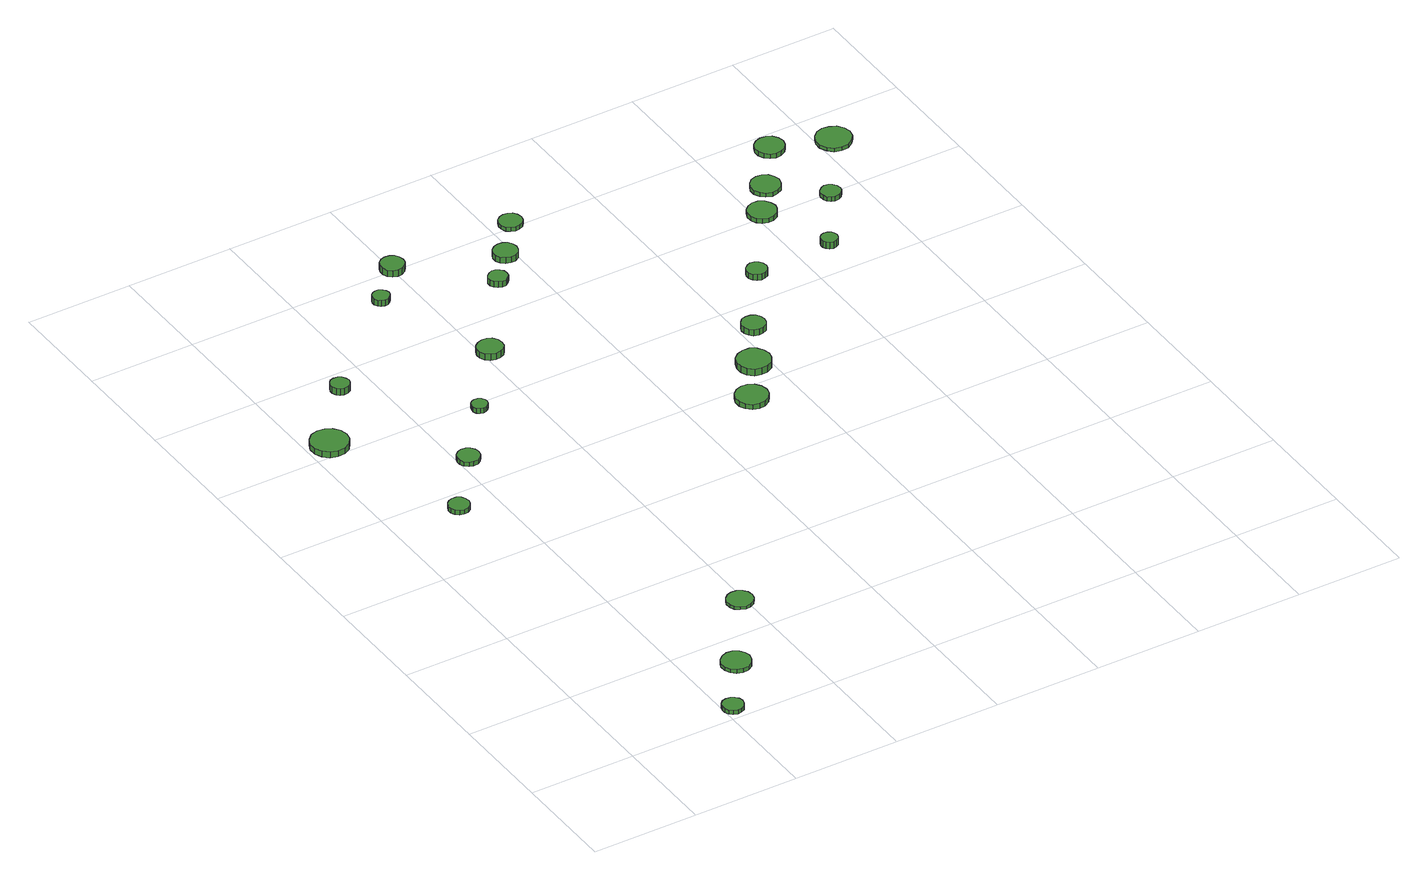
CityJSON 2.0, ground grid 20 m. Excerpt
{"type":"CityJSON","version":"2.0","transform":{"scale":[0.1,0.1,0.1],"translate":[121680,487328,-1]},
"CityObjects":{
"tree1":{"type":"SolitaryVegetationObject","attributes":{"function":"something"},"geometry":[{"type":"MultiSurface","lod":"1","boundaries":[[[0,1,2,3,4,5,6,7,8,9,10,11,12,13,14]],[[15,16,17,18,19,20,21,22,23,24,25,26,27,28,29]],[[0,29,28,1]],[[1,28,27,2]],[[2,27,26,3]],[[3,26,25,4]],[[4,25,24,5]],[[5,24,23,6]],[[6,23,22,7]],[[7,22,21,8]],[[8,21,20,9]],[[9,20,19,10]],[[10,19,18,11]],[[11,18,17,12]],[[12,17,16,13]],[[13,16,15,14]],[[14,15,29,0]]]}]},
"tree2":{"type":"SolitaryVegetationObject","attributes":{"function":"something"},"geometry":[{"type":"MultiSurface","lod":"1","boundaries":[[[30,31,32,33,34,35,36,37,38,39,40,41,42,43,44]],[[45,46,47,48,49,50,51,52,53,54,55,56,57,58,59]],[[30,59,58,31]],[[31,58,57,32]],[[32,57,56,33]],[[33,56,55,34]],[[34,55,54,35]],[[35,54,53,36]],[[36,53,52,37]],[[37,52,51,38]],[[38,51,50,39]],[[39,50,49,40]],[[40,49,48,41]],[[41,48,47,42]],[[42,47,46,43]],[[43,46,45,44]],[[44,45,59,30]]]}]},
"tree3":{"type":"SolitaryVegetationObject","attributes":{"function":"something"},"geometry":[{"type":"MultiSurface","lod":"1","boundaries":[[[60,61,62,63,64,65,66,67,68,69,70,71,72,73,74]],[[75,76,77,78,79,80,81,82,83,84,85,86,87,88,89]],[[60,89,88,61]],[[61,88,87,62]],[[62,87,86,63]],[[63,86,85,64]],[[64,85,84,65]],[[65,84,83,66]],[[66,83,82,67]],[[67,82,81,68]],[[68,81,80,69]],[[69,80,79,70]],[[70,79,78,71]],[[71,78,77,72]],[[72,77,76,73]],[[73,76,75,74]],[[74,75,89,60]]]}]},
"tree4":{"type":"SolitaryVegetationObject","attributes":{"function":"something"},"geometry":[{"type":"MultiSurface","lod":"1","boundaries":[[[90,91,92,93,94,95,96,97,98,99,100,101,102,103,104]],[[105,106,107,108,109,110,111,112,113,114,115,116,117,118,119]],[[90,119,118,91]],[[91,118,117,92]],[[92,117,116,93]],[[93,116,115,94]],[[94,115,114,95]],[[95,114,113,96]],[[96,113,112,97]],[[97,112,111,98]],[[98,111,110,99]],[[99,110,109,100]],[[100,109,108,101]],[[101,108,107,102]],[[102,107,106,103]],[[103,106,105,104]],[[104,105,119,90]]]}]},
"tree5":{"type":"SolitaryVegetationObject","attributes":{"function":"something"},"geometry":[{"type":"MultiSurface","lod":"1","boundaries":[[[120,121,122,123,124,125,126,127,128,129,130,131,132,133,134]],[[135,136,137,138,139,140,141,142,143,144,145,146,147,148,149]],[[120,149,148,121]],[[121,148,147,122]],[[122,147,146,123]],[[123,146,145,124]],[[124,145,144,125]],[[125,144,143,126]],[[126,143,142,127]],[[127,142,141,128]],[[128,141,140,129]],[[129,140,139,130]],[[130,139,138,131]],[[131,138,137,132]],[[132,137,136,133]],[[133,136,135,134]],[[134,135,149,120]]]}]},
"tree6":{"type":"SolitaryVegetationObject","attributes":{"function":"something"},"geometry":[{"type":"MultiSurface","lod":"1","boundaries":[[[150,151,152,153,154,155,156,157,158,159,160,161,162,163,164]],[[165,166,167,168,169,170,171,172,173,174,175,176,177,178,179]],[[150,179,178,151]],[[151,178,177,152]],[[152,177,176,153]],[[153,176,175,154]],[[154,175,174,155]],[[155,174,173,156]],[[156,173,172,157]],[[157,172,171,158]],[[158,171,170,159]],[[159,170,169,160]],[[160,169,168,161]],[[161,168,167,162]],[[162,167,166,163]],[[163,166,165,164]],[[164,165,179,150]]]}]},
"tree7":{"type":"SolitaryVegetationObject","attributes":{"function":"something"},"geometry":[{"type":"MultiSurface","lod":"1","boundaries":[[[180,181,182,183,184,185,186,187,188,189,190,191,192,193,194]],[[195,196,197,198,199,200,201,202,203,204,205,206,207,208,209]],[[180,209,208,181]],[[181,208,207,182]],[[182,207,206,183]],[[183,206,205,184]],[[184,205,204,185]],[[185,204,203,186]],[[186,203,202,187]],[[187,202,201,188]],[[188,201,200,189]],[[189,200,199,190]],[[190,199,198,191]],[[191,198,197,192]],[[192,197,196,193]],[[193,196,195,194]],[[194,195,209,180]]]}]},
"tree8":{"type":"SolitaryVegetationObject","attributes":{"function":"something"},"geometry":[{"type":"MultiSurface","lod":"1","boundaries":[[[210,211,212,213,214,215,216,217,218,219,220,221,222,223,224]],[[225,226,227,228,229,230,231,232,233,234,235,236,237,238,239]],[[210,239,238,211]],[[211,238,237,212]],[[212,237,236,213]],[[213,236,235,214]],[[214,235,234,215]],[[215,234,233,216]],[[216,233,232,217]],[[217,232,231,218]],[[218,231,230,219]],[[219,230,229,220]],[[220,229,228,221]],[[221,228,227,222]],[[222,227,226,223]],[[223,226,225,224]],[[224,225,239,210]]]}]},
"tree9":{"type":"SolitaryVegetationObject","attributes":{"function":"something"},"geometry":[{"type":"MultiSurface","lod":"1","boundaries":[[[240,241,242,243,244,245,246,247,248,249,250,251,252,253,254]],[[255,256,257,258,259,260,261,262,263,264,265,266,267,268,269]],[[240,269,268,241]],[[241,268,267,242]],[[242,267,266,243]],[[243,266,265,244]],[[244,265,264,245]],[[245,264,263,246]],[[246,263,262,247]],[[247,262,261,248]],[[248,261,260,249]],[[249,260,259,250]],[[250,259,258,251]],[[251,258,257,252]],[[252,257,256,253]],[[253,256,255,254]],[[254,255,269,240]]]}]},
"tree10":{"type":"SolitaryVegetationObject","attributes":{"function":"something"},"geometry":[{"type":"MultiSurface","lod":"1","boundaries":[[[270,271,272,273,274,275,276,277,278,279,280,281,282,283,284]],[[285,286,287,288,289,290,291,292,293,294,295,296,297,298,299]],[[270,299,298,271]],[[271,298,297,272]],[[272,297,296,273]],[[273,296,295,274]],[[274,295,294,275]],[[275,294,293,276]],[[276,293,292,277]],[[277,292,291,278]],[[278,291,290,279]],[[279,290,289,280]],[[280,289,288,281]],[[281,288,287,282]],[[282,287,286,283]],[[283,286,285,284]],[[284,285,299,270]]]}]},
"tree11":{"type":"SolitaryVegetationObject","attributes":{"function":"something"},"geometry":[{"type":"MultiSurface","lod":"1","boundaries":[[[300,301,302,303,304,305,306,307,308,309,310,311,312,313,314]],[[315,316,317,318,319,320,321,322,323,324,325,326,327,328,329]],[[300,329,328,301]],[[301,328,327,302]],[[302,327,326,303]],[[303,326,325,304]],[[304,325,324,305]],[[305,324,323,306]],[[306,323,322,307]],[[307,322,321,308]],[[308,321,320,309]],[[309,320,319,310]],[[310,319,318,311]],[[311,318,317,312]],[[312,317,316,313]],[[313,316,315,314]],[[314,315,329,300]]]}]},
"tree12":{"type":"SolitaryVegetationObject","attributes":{"function":"something"},"geometry":[{"type":"MultiSurface","lod":"1","boundaries":[[[330,331,332,333,334,335,336,337,338,339,340,341,342,343,344]],[[345,346,347,348,349,350,351,352,353,354,355,356,357,358,359]],[[330,359,358,331]],[[331,358,357,332]],[[332,357,356,333]],[[333,356,355,334]],[[334,355,354,335]],[[335,354,353,336]],[[336,353,352,337]],[[337,352,351,338]],[[338,351,350,339]],[[339,350,349,340]],[[340,349,348,341]],[[341,348,347,342]],[[342,347,346,343]],[[343,346,345,344]],[[344,345,359,330]]]}]},
"tree13":{"type":"SolitaryVegetationObject","attributes":{"function":"something"},"geometry":[{"type":"MultiSurface","lod":"1","boundaries":[[[360,361,362,363,364,365,366,367,368,369,370,371,372,373,374]],[[375,376,377,378,379,380,381,382,383,384,385,386,387,388,389]],[[360,389,388,361]],[[361,388,387,362]],[[362,387,386,363]],[[363,386,385,364]],[[364,385,384,365]],[[365,384,383,366]],[[366,383,382,367]],[[367,382,381,368]],[[368,381,380,369]],[[369,380,379,370]],[[370,379,378,371]],[[371,378,377,372]],[[372,377,376,373]],[[373,376,375,374]],[[374,375,389,360]]]}]},
"tree14":{"type":"SolitaryVegetationObject","attributes":{"function":"something"},"geometry":[{"type":"MultiSurface","lod":"1","boundaries":[[[390,391,392,393,394,395,396,397,398,399,400,401,402,403,404]],[[405,406,407,408,409,410,411,412,413,414,415,416,417,418,419]],[[390,419,418,391]],[[391,418,417,392]],[[392,417,416,393]],[[393,416,415,394]],[[394,415,414,395]],[[395,414,413,396]],[[396,413,412,397]],[[397,412,411,398]],[[398,411,410,399]],[[399,410,409,400]],[[400,409,408,401]],[[401,408,407,402]],[[402,407,406,403]],[[403,406,405,404]],[[404,405,419,390]]]}]},
"tree15":{"type":"SolitaryVegetationObject","attributes":{"function":"something"},"geometry":[{"type":"MultiSurface","lod":"1","boundaries":[[[420,421,422,423,424,425,426,427,428,429,430,431,432,433,434]],[[435,436,437,438,439,440,441,442,443,444,445,446,447,448,449]],[[420,449,448,421]],[[421,448,447,422]],[[422,447,446,423]],[[423,446,445,424]],[[424,445,444,425]],[[425,444,443,426]],[[426,443,442,427]],[[427,442,441,428]],[[428,441,440,429]],[[429,440,439,430]],[[430,439,438,431]],[[431,438,437,432]],[[432,437,436,433]],[[433,436,435,434]],[[434,435,449,420]]]}]},
"tree16":{"type":"SolitaryVegetationObject","attributes":{"function":"something"},"geometry":[{"type":"MultiSurface","lod":"1","boundaries":[[[450,451,452,453,454,455,456,457,458,459,460,461,462,463,464]],[[465,466,467,468,469,470,471,472,473,474,475,476,477,478,479]],[[450,479,478,451]],[[451,478,477,452]],[[452,477,476,453]],[[453,476,475,454]],[[454,475,474,455]],[[455,474,473,456]],[[456,473,472,457]],[[457,472,471,458]],[[458,471,470,459]],[[459,470,469,460]],[[460,469,468,461]],[[461,468,467,462]],[[462,467,466,463]],[[463,466,465,464]],[[464,465,479,450]]]}]},
"tree17":{"type":"SolitaryVegetationObject","attributes":{"function":"something"},"geometry":[{"type":"MultiSurface","lod":"1","boundaries":[[[480,481,482,483,484,485,486,487,488,489,490,491,492,493,494]],[[495,496,497,498,499,500,501,502,503,504,505,506,507,508,509]],[[480,509,508,481]],[[481,508,507,482]],[[482,507,506,483]],[[483,506,505,484]],[[484,505,504,485]],[[485,504,503,486]],[[486,503,502,487]],[[487,502,501,488]],[[488,501,500,489]],[[489,500,499,490]],[[490,499,498,491]],[[491,498,497,492]],[[492,497,496,493]],[[493,496,495,494]],[[494,495,509,480]]]}]},
"tree18":{"type":"SolitaryVegetationObject","attributes":{"function":"something"},"geometry":[{"type":"MultiSurface","lod":"1","boundaries":[[[510,511,512,513,514,515,516,517,518,519,520,521,522,523,524]],[[525,526,527,528,529,530,531,532,533,534,535,536,537,538,539]],[[510,539,538,511]],[[511,538,537,512]],[[512,537,536,513]],[[513,536,535,514]],[[514,535,534,515]],[[515,534,533,516]],[[516,533,532,517]],[[517,532,531,518]],[[518,531,530,519]],[[519,530,529,520]],[[520,529,528,521]],[[521,528,527,522]],[[522,527,526,523]],[[523,526,525,524]],[[524,525,539,510]]]}]},
"tree19":{"type":"SolitaryVegetationObject","attributes":{"function":"something"},"geometry":[{"type":"MultiSurface","lod":"1","boundaries":[[[540,541,542,543,544,545,546,547,548,549,550,551,552,553,554]],[[555,556,557,558,559,560,561,562,563,564,565,566,567,568,569]],[[540,569,568,541]],[[541,568,567,542]],[[542,567,566,543]],[[543,566,565,544]],[[544,565,564,545]],[[545,564,563,546]],[[546,563,562,547]],[[547,562,561,548]],[[548,561,560,549]],[[549,560,559,550]],[[550,559,558,551]],[[551,558,557,552]],[[552,557,556,553]],[[553,556,555,554]],[[554,555,569,540]]]}]},
"tree20":{"type":"SolitaryVegetationObject","attributes":{"function":"something"},"geometry":[{"type":"MultiSurface","lod":"1","boundaries":[[[570,571,572,573,574,575,576,577,578,579,580,581,582,583,584]],[[585,586,587,588,589,590,591,592,593,594,595,596,597,598,599]],[[570,599,598,571]],[[571,598,597,572]],[[572,597,596,573]],[[573,596,595,574]],[[574,595,594,575]],[[575,594,593,576]],[[576,593,592,577]],[[577,592,591,578]],[[578,591,590,579]],[[579,590,589,580]],[[580,589,588,581]],[[581,588,587,582]],[[582,587,586,583]],[[583,586,585,584]],[[584,585,599,570]]]}]},
"tree21":{"type":"SolitaryVegetationObject","attributes":{"function":"something"},"geometry":[{"type":"MultiSurface","lod":"1","boundaries":[[[600,601,602,603,604,605,606,607,608,609,610,611,612,613,614]],[[615,616,617,618,619,620,621,622,623,624,625,626,627,628,629]],[[600,629,628,601]],[[601,628,627,602]],[[602,627,626,603]],[[603,626,625,604]],[[604,625,624,605]],[[605,624,623,606]],[[606,623,622,607]],[[607,622,621,608]],[[608,621,620,609]],[[609,620,619,610]],[[610,619,618,611]],[[611,618,617,612]],[[612,617,616,613]],[[613,616,615,614]],[[614,615,629,600]]]}]},
"tree22":{"type":"SolitaryVegetationObject","attributes":{"function":"something"},"geometry":[{"type":"MultiSurface","lod":"1","boundaries":[[[630,631,632,633,634,635,636,637,638,639,640,641,642,643,644]],[[645,646,647,648,649,650,651,652,653,654,655,656,657,658,659]],[[630,659,658,631]],[[631,658,657,632]],[[632,657,656,633]],[[633,656,655,634]],[[634,655,654,635]],[[635,654,653,636]],[[636,653,652,637]],[[637,652,651,638]],[[638,651,650,639]],[[639,650,649,640]],[[640,649,648,641]],[[641,648,647,642]],[[642,647,646,643]],[[643,646,645,644]],[[644,645,659,630]]]}]},
"tree23":{"type":"SolitaryVegetationObject","attributes":{"function":"something"},"geometry":[{"type":"MultiSurface","lod":"1","boundaries":[[[660,661,662,663,664,665,666,667,668,669,670,671,672,673,674]],[[675,676,677,678,679,680,681,682,683,684,685,686,687,688,689]],[[660,689,688,661]],[[661,688,687,662]],[[662,687,686,663]],[[663,686,685,664]],[[664,685,684,665]],[[665,684,683,666]],[[666,683,682,667]],[[667,682,681,668]],[[668,681,680,669]],[[669,680,679,670]],[[670,679,678,671]],[[671,678,677,672]],[[672,677,676,673]],[[673,676,675,674]],[[674,675,689,660]]]}]},
"tree24":{"type":"SolitaryVegetationObject","attributes":{"function":"something"},"geometry":[{"type":"MultiSurface","lod":"1","boundaries":[[[690,691,692,693,694,695,696,697,698,699,700,701,702,703,704]],[[705,706,707,708,709,710,711,712,713,714,715,716,717,718,719]],[[690,719,718,691]],[[691,718,717,692]],[[692,717,716,693]],[[693,716,715,694]],[[694,715,714,695]],[[695,714,713,696]],[[696,713,712,697]],[[697,712,711,698]],[[698,711,710,699]],[[699,710,709,700]],[[700,709,708,701]],[[701,708,707,702]],[[702,707,706,703]],[[703,706,705,704]],[[704,705,719,690]]]}]}
},
"vertices":[
[238,29,14],[236,37,14],[231,43,14],[224,47,14],[216,48,14],[208,46,14],[202,40,14],[199,33,14],[199,25,14],[202,17,14],[208,12,14],[216,9,14],[224,10,14],[231,14,14],[236,21,14],[236,21,6],[231,14,6],[224,10,6],[216,9,6],[208,12,6],[202,17,6],[199,25,6],[199,33,6],[202,40,6],[208,46,6],[216,48,6],[224,47,6],[231,43,6],[236,37,6],[238,29,6],
[317,133,14],[314,144,14],[308,153,14],[298,159,14],[287,160,14],[276,156,14],[268,149,14],[263,139,14],[263,127,14],[268,117,14],[276,109,14],[287,106,14],[298,107,14],[308,113,14],[314,122,14],[314,122,6],[308,113,6],[298,107,6],[287,106,6],[276,109,6],[268,117,6],[263,127,6],[263,139,6],[268,149,6],[276,156,6],[287,160,6],[298,159,6],[308,153,6],[314,144,6],[317,133,6],
[74,1026,21],[71,1040,21],[62,1051,21],[50,1058,21],[36,1060,21],[22,1056,21],[12,1046,21],[6,1033,21],[6,1019,21],[12,1006,21],[22,996,21],[36,992,21],[50,993,21],[62,1000,21],[71,1012,21],[71,1012,9],[62,1000,9],[50,993,9],[36,992,9],[22,996,9],[12,1006,9],[6,1019,9],[6,1033,9],[12,1046,9],[22,1056,9],[36,1060,9],[50,1058,9],[62,1051,9],[71,1040,9],[74,1026,9],
[149,758,18],[147,766,18],[143,773,18],[136,777,18],[128,778,18],[120,775,18],[114,770,18],[110,762,18],[110,754,18],[114,747,18],[120,741,18],[128,739,18],[136,740,18],[143,744,18],[147,750,18],[147,750,9],[143,744,9],[136,740,9],[128,739,9],[120,741,9],[114,747,9],[110,754,9],[110,762,9],[114,770,9],[120,775,9],[128,778,9],[136,777,9],[143,773,9],[147,766,9],[149,758,9],
[414,281,13],[412,291,13],[406,299,13],[397,304,13],[387,305,13],[378,302,13],[370,295,13],[366,286,13],[366,276,13],[370,267,13],[378,261,13],[387,257,13],[397,258,13],[406,263,13],[412,272,13],[412,272,7],[406,263,7],[397,258,7],[387,257,7],[378,261,7],[370,267,7],[366,276,7],[366,286,7],[370,295,7],[378,302,7],[387,305,7],[397,304,7],[406,299,7],[412,291,7],[414,281,7],
[239,870,17],[237,879,17],[232,886,17],[225,890,17],[216,891,17],[208,888,17],[201,882,17],[198,874,17],[198,866,17],[201,858,17],[208,852,17],[216,849,17],[225,850,17],[232,854,17],[237,861,17],[237,861,8],[232,854,8],[225,850,8],[216,849,8],[208,852,8],[201,858,8],[198,866,8],[198,874,8],[201,882,8],[208,888,8],[216,891,8],[225,890,8],[232,886,8],[237,879,8],[239,870,8],
[159,1155,22],[157,1162,22],[153,1168,22],[147,1172,22],[139,1173,22],[132,1171,22],[127,1166,22],[124,1159,22],[124,1152,22],[127,1145,22],[132,1140,22],[139,1138,22],[147,1139,22],[153,1142,22],[157,1148,22],[157,1148,9],[153,1142,9],[147,1139,9],[139,1138,9],[132,1140,9],[127,1145,9],[124,1152,9],[124,1159,9],[127,1166,9],[132,1171,9],[139,1173,9],[147,1172,9],[153,1168,9],[157,1162,9],[159,1155,9],
[327,985,18],[326,991,18],[322,996,18],[317,999,18],[311,1000,18],[305,998,18],[300,994,18],[298,988,18],[298,982,18],[300,976,18],[305,972,18],[311,970,18],[317,971,18],[322,974,18],[326,979,18],[326,979,8],[322,974,8],[317,971,8],[311,970,8],[305,972,8],[300,976,8],[298,982,8],[298,988,8],[300,994,8],[305,998,8],[311,1000,8],[317,999,8],[322,996,8],[326,991,8],[327,985,8],
[346,1327,28],[344,1333,28],[340,1338,28],[334,1342,28],[328,1342,28],[322,1340,28],[317,1336,28],[314,1330,28],[314,1323,28],[317,1317,28],[322,1313,28],[328,1311,28],[334,1311,28],[340,1315,28],[344,1320,28],[344,1320,16],[340,1315,16],[334,1311,16],[328,1311,16],[322,1313,16],[317,1317,16],[314,1323,16],[314,1330,16],[317,1336,16],[322,1340,16],[328,1342,16],[334,1342,16],[340,1338,16],[344,1333,16],[346,1327,16],
[434,1109,24],[432,1119,24],[426,1127,24],[418,1131,24],[408,1132,24],[399,1129,24],[391,1123,24],[387,1114,24],[387,1104,24],[391,1095,24],[399,1089,24],[408,1086,24],[418,1087,24],[426,1091,24],[432,1099,24],[432,1099,11],[426,1091,11],[418,1087,11],[408,1086,11],[399,1089,11],[391,1095,11],[387,1104,11],[387,1114,11],[391,1123,11],[399,1129,11],[408,1132,11],[418,1131,11],[426,1127,11],[432,1119,11],[434,1109,11],
[418,1397,26],[416,1406,26],[411,1414,26],[403,1418,26],[394,1419,26],[385,1416,26],[378,1410,26],[375,1402,26],[375,1393,26],[378,1384,26],[385,1378,26],[394,1375,26],[403,1376,26],[411,1381,26],[416,1388,26],[416,1388,13],[411,1381,13],[403,1376,13],[394,1375,13],[385,1378,13],[378,1384,13],[375,1393,13],[375,1402,13],[378,1410,13],[385,1416,13],[394,1419,13],[403,1418,13],[411,1414,13],[416,1406,13],[418,1397,13],
[547,1274,24],[546,1281,24],[541,1287,24],[535,1291,24],[528,1292,24],[521,1289,24],[515,1284,24],[512,1278,24],[512,1270,24],[515,1264,24],[521,1259,24],[528,1256,24],[535,1257,24],[541,1261,24],[546,1267,24],[546,1267,12],[541,1261,12],[535,1257,12],[528,1256,12],[521,1259,12],[515,1264,12],[512,1270,12],[512,1278,12],[515,1284,12],[521,1289,12],[528,1292,12],[535,1291,12],[541,1287,12],[546,1281,12],[547,1274,12],
[746,765,17],[743,778,17],[736,788,17],[725,794,17],[713,795,17],[701,791,17],[692,783,17],[687,772,17],[687,759,17],[692,748,17],[701,739,17],[713,736,17],[725,737,17],[736,743,17],[743,753,17],[743,753,7],[736,743,7],[725,737,7],[713,736,7],[701,739,7],[692,748,7],[687,759,7],[687,772,7],[692,783,7],[701,791,7],[713,795,7],[725,794,7],[736,788,7],[743,778,7],[746,765,7],
[605,1336,19],[603,1345,19],[598,1353,19],[590,1357,19],[581,1358,19],[572,1355,19],[565,1349,19],[561,1341,19],[561,1331,19],[565,1323,19],[572,1317,19],[581,1314,19],[590,1315,19],[598,1319,19],[603,1327,19],[603,1327,7],[598,1319,7],[590,1315,7],[581,1314,7],[572,1317,7],[565,1323,7],[561,1331,7],[561,1341,7],[565,1349,7],[572,1355,7],[581,1358,7],[590,1357,7],[598,1353,7],[603,1345,7],[605,1336,7],
[802,847,20],[799,860,20],[792,870,20],[781,877,20],[768,878,20],[756,874,20],[746,866,20],[741,854,20],[741,841,20],[746,829,20],[756,820,20],[768,817,20],[781,818,20],[792,824,20],[799,835,20],[799,835,7],[792,824,7],[781,818,7],[768,817,7],[756,820,7],[746,829,7],[741,841,7],[741,854,7],[746,866,7],[756,874,7],[768,878,7],[781,877,7],[792,870,7],[799,860,7],[802,847,7],
[660,1409,15],[658,1418,15],[653,1425,15],[645,1429,15],[636,1430,15],[628,1427,15],[621,1422,15],[618,1413,15],[618,1405,15],[621,1396,15],[628,1391,15],[636,1388,15],[645,1389,15],[653,1393,15],[658,1400,15],[658,1400,7],[653,1393,7],[645,1389,7],[636,1388,7],[628,1391,7],[621,1396,7],[618,1405,7],[618,1413,7],[621,1422,7],[628,1427,7],[636,1430,7],[645,1429,7],[653,1425,7],[658,1418,7],[660,1409,7],
[845,932,24],[843,940,24],[838,948,24],[830,952,24],[821,953,24],[812,951,24],[806,944,24],[802,936,24],[802,927,24],[806,919,24],[812,913,24],[821,910,24],[830,911,24],[838,915,24],[843,923,24],[843,923,12],[838,915,12],[830,911,12],[821,910,12],[812,913,12],[806,919,12],[802,927,12],[802,936,12],[806,944,12],[812,951,12],[821,953,12],[830,952,12],[838,948,12],[843,940,12],[845,932,12],
[929,1060,25],[927,1068,25],[923,1074,25],[916,1078,25],[908,1079,25],[901,1076,25],[895,1071,25],[892,1064,25],[892,1056,25],[895,1049,25],[901,1044,25],[908,1041,25],[916,1042,25],[923,1046,25],[927,1052,25],[927,1052,13],[923,1046,13],[916,1042,13],[908,1041,13],[901,1044,13],[895,1049,13],[892,1056,13],[892,1064,13],[895,1071,13],[901,1076,13],[908,1079,13],[916,1078,13],[923,1074,13],[927,1068,13],[929,1060,13],
[1040,1208,16],[1037,1219,16],[1031,1228,16],[1021,1234,16],[1010,1235,16],[1000,1231,16],[992,1224,16],[987,1214,16],[987,1203,16],[992,1193,16],[1000,1186,16],[1010,1182,16],[1021,1183,16],[1031,1189,16],[1037,1198,16],[1037,1198,7],[1031,1189,7],[1021,1183,7],[1010,1182,7],[1000,1186,7],[992,1193,7],[987,1203,7],[987,1214,7],[992,1224,7],[1000,1231,7],[1010,1235,7],[1021,1234,7],[1031,1228,7],[1037,1219,7],[1040,1208,7],
[1079,1075,22],[1077,1081,22],[1074,1086,22],[1068,1089,22],[1062,1090,22],[1056,1088,22],[1051,1084,22],[1048,1078,22],[1048,1071,22],[1051,1066,22],[1056,1061,22],[1062,1059,22],[1068,1060,22],[1074,1063,22],[1077,1068,22],[1077,1068,9],[1074,1063,9],[1068,1060,9],[1062,1059,9],[1056,1061,9],[1051,1066,9],[1048,1071,9],[1048,1078,9],[1051,1084,9],[1056,1088,9],[1062,1090,9],[1068,1089,9],[1074,1086,9],[1077,1081,9],[1079,1075,9],
[1086,1270,15],[1083,1281,15],[1077,1291,15],[1067,1296,15],[1056,1297,15],[1045,1294,15],[1037,1286,15],[1032,1276,15],[1032,1265,15],[1037,1254,15],[1045,1247,15],[1056,1243,15],[1067,1245,15],[1077,1250,15],[1083,1259,15],[1083,1259,7],[1077,1250,7],[1067,1245,7],[1056,1243,7],[1045,1247,7],[1037,1254,7],[1032,1265,7],[1032,1276,7],[1037,1286,7],[1045,1294,7],[1056,1297,7],[1067,1296,7],[1077,1291,7],[1083,1281,7],[1086,1270,7],
[1160,1194,16],[1158,1202,16],[1153,1208,16],[1147,1212,16],[1139,1213,16],[1132,1210,16],[1126,1205,16],[1123,1198,16],[1123,1190,16],[1126,1183,16],[1132,1178,16],[1139,1176,16],[1147,1177,16],[1153,1180,16],[1158,1187,16],[1158,1187,7],[1153,1180,7],[1147,1177,7],[1139,1176,7],[1132,1178,7],[1126,1183,7],[1123,1190,7],[1123,1198,7],[1126,1205,7],[1132,1210,7],[1139,1213,7],[1147,1212,7],[1153,1208,7],[1158,1202,7],[1160,1194,7],
[1150,1360,16],[1147,1371,16],[1141,1380,16],[1131,1385,16],[1120,1386,16],[1110,1383,16],[1102,1376,16],[1097,1366,16],[1097,1355,16],[1102,1345,16],[1110,1337,16],[1120,1334,16],[1131,1335,16],[1141,1340,16],[1147,1349,16],[1147,1349,7],[1141,1340,7],[1131,1335,7],[1120,1334,7],[1110,1337,7],[1102,1345,7],[1097,1355,7],[1097,1366,7],[1102,1376,7],[1110,1383,7],[1120,1386,7],[1131,1385,7],[1141,1380,7],[1147,1371,7],[1150,1360,7],
[1261,1325,14],[1258,1338,14],[1250,1349,14],[1238,1355,14],[1225,1357,14],[1212,1353,14],[1203,1344,14],[1197,1332,14],[1197,1318,14],[1203,1306,14],[1212,1297,14],[1225,1293,14],[1238,1294,14],[1250,1301,14],[1258,1312,14],[1258,1312,7],[1250,1301,7],[1238,1294,7],[1225,1293,7],[1212,1297,7],[1203,1306,7],[1197,1318,7],[1197,1332,7],[1203,1344,7],[1212,1353,7],[1225,1357,7],[1238,1355,7],[1250,1349,7],[1258,1338,7],[1261,1325,7]
]}
